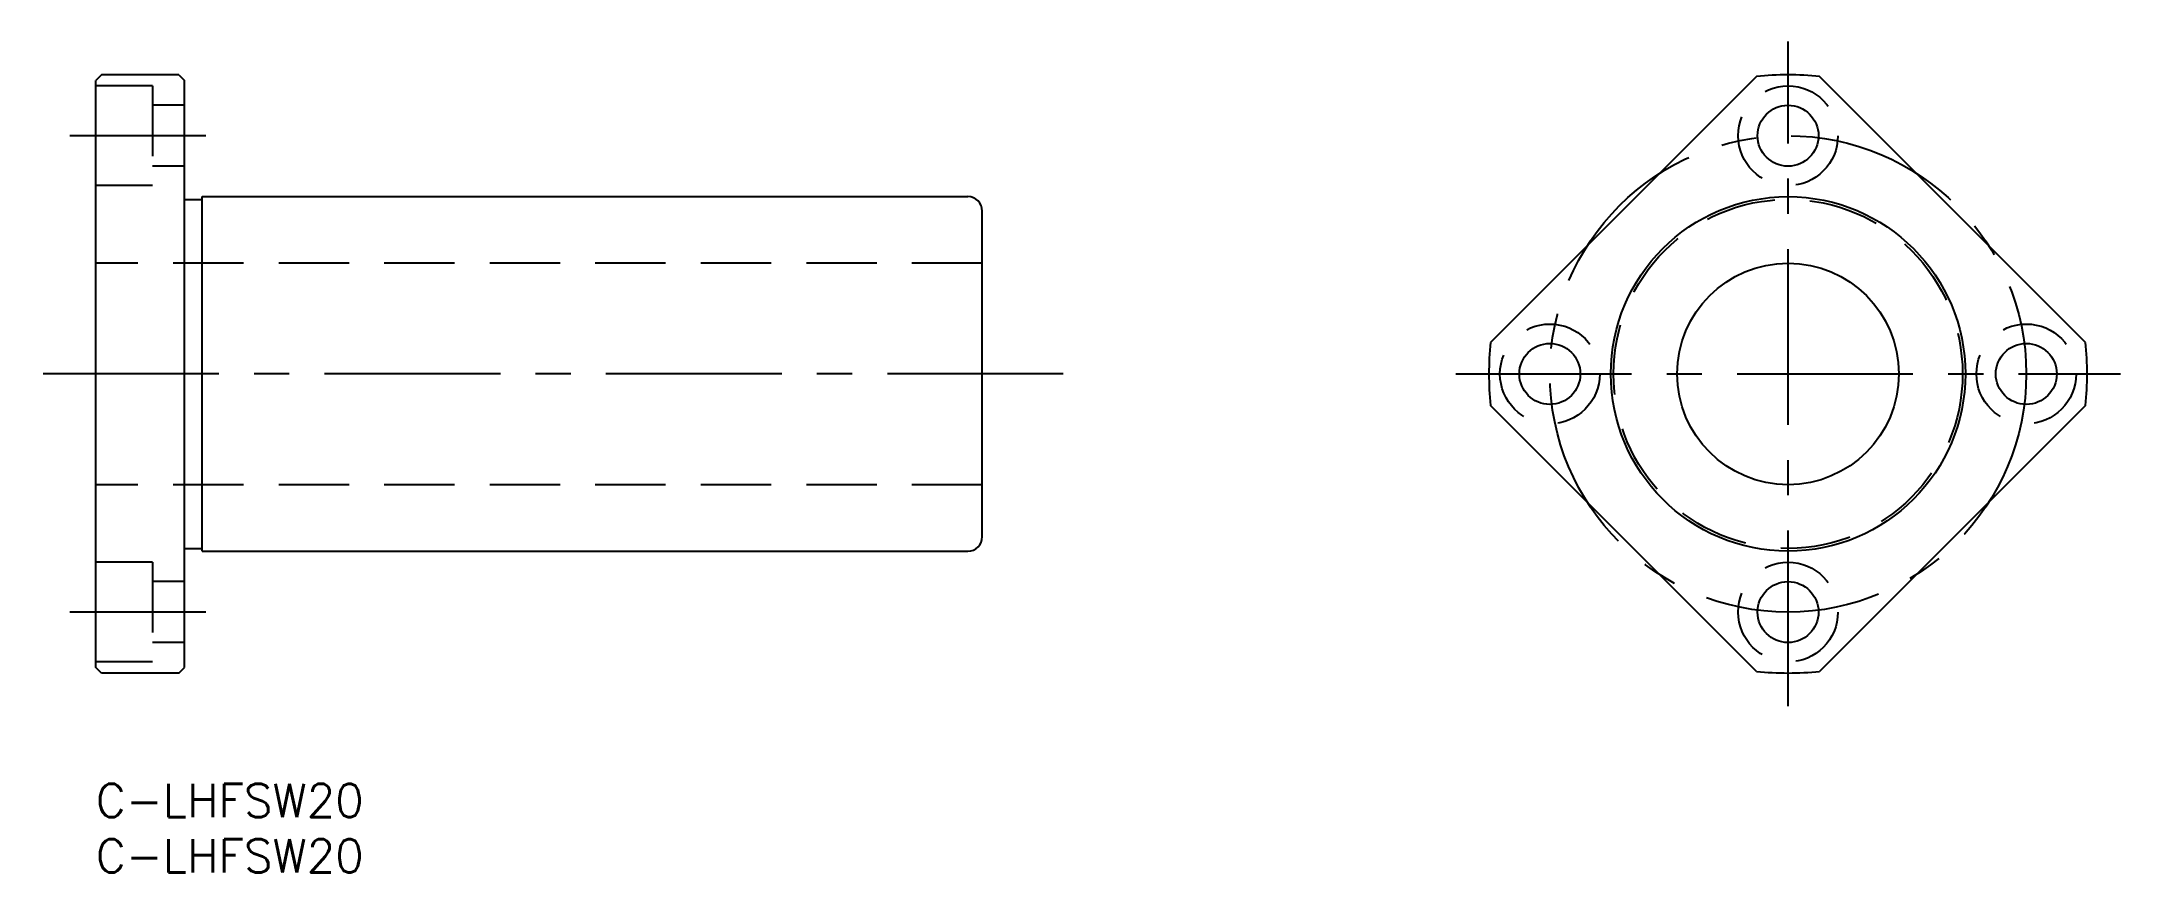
# Model space of a CAD drawing. Extents: x -5 to 183, y -8 to 67.
import ezdxf

# ---------------------------------------------------------------- set-up
doc = ezdxf.new("R2010")
doc.units = 0
doc.header["$LTSCALE"] = 0.5
doc.linetypes.add('CENTER', pattern=[50.8, 31.75, -6.35, 6.35, -6.35])
doc.linetypes.add('DASHED', pattern=[19.05, 12.7, -6.35])
for name, color, linetype in [('MSM_CENTER', 1, 'CENTER'), ('MSM_CONTINUOUS', 7, 'CONTINUOUS'), ('MSM_DASHED', 4, 'DASHED'), ('MSM_PART_NUMBER', 7, 'CONTINUOUS')]:
    doc.layers.add(name, color=color, linetype=linetype)
doc.styles.get("Standard").update_dxf_attribs({"font": 'txt.shx', "height": 3, "bigfont": 'bigfont.shx'})

# ---------------------------------------------------------------- blocks, each defined once
blk = doc.blocks.new('*U26')
at = {"layer": 'MSM_PART_NUMBER'}
blk.add_text('C-LHFSW20', height=3, dxfattribs=at).set_placement((0, -3))
blk = doc.blocks.new('*U27')
at = {"layer": 'MSM_PART_NUMBER'}
blk.add_text('C-LHFSW20', height=3, dxfattribs=at).set_placement((0, -8))

msp = doc.modelspace()

# ---------------------------------------------------------------- linework, layer by layer
at = {"layer": 'MSM_CENTER'}
for p, q in [((152.73, 7), (152.73, 67)), ((9.92, 58.5), (-2.35, 58.5)), ((87.31, 37), (-4.9, 37)), ((122.73, 37), (182.73, 37)), ((9.92, 15.5), (-2.35, 15.5))]:
    msp.add_line(p, q, dxfattribs=at)
msp.add_circle((152.73, 37), 21.5, dxfattribs=at)
at = {"layer": 'MSM_CONTINUOUS'}
for p, q in [((0.5, 64), (0, 63.5)), ((7.5, 64), (0.5, 64)), ((7.5, 64), (8, 63.5)), ((149.88, 63.85), (125.88, 39.85)), ((179.58, 39.85), (155.58, 63.85)), ((0, 10.5), (0, 63.5)), ((8, 10.5), (8, 63.5)), ((8, 52.75), (9.6, 52.75)), ((9.6, 53), (78.7, 53)), ((9.6, 21), (9.6, 53)), ((80, 22.3), (80, 51.7)), ((149.88, 10.15), (125.88, 34.15)), ((179.58, 34.15), (155.58, 10.15)), ((8, 21.25), (9.6, 21.25)), ((9.6, 21), (78.7, 21)), ((0.5, 10), (0, 10.5)), ((7.5, 10), (0.5, 10)), ((7.5, 10), (8, 10.5))]:
    msp.add_line(p, q, dxfattribs=at)
for centre, radius in [((152.73, 58.5), 2.75), ((152.73, 37), 16), ((152.73, 37), 10), ((131.23, 37), 2.75), ((174.23, 37), 2.75), ((152.73, 15.5), 2.75)]:
    msp.add_circle(centre, radius, dxfattribs=at)
for centre, radius, start, end in [((152.73, 37), 27, 83.9424, 96.0576), ((78.7, 51.7), 1.3, 0, 90), ((152.73, 37), 27, 173.9424, 186.0576), ((152.73, 37), 27, 353.9424, 6.0576), ((78.7, 22.3), 1.3, 270, 360), ((152.73, 37), 27, 263.9424, 276.0576)]:
    msp.add_arc(centre, radius, start, end, dxfattribs=at)
at = {"layer": 'MSM_DASHED'}
for p, q in [((5.1, 63), (0, 63)), ((5.1, 63), (5.1, 54)), ((8, 61.25), (5.1, 61.25)), ((8, 55.75), (5.1, 55.75)), ((5.1, 54), (0, 54)), ((80, 47), (0, 47)), ((80, 27), (0, 27)), ((5.1, 20), (0, 20)), ((5.1, 20), (5.1, 11)), ((8, 18.25), (5.1, 18.25)), ((8, 12.75), (5.1, 12.75)), ((5.1, 11), (0, 11))]:
    msp.add_line(p, q, dxfattribs=at)
for centre, radius in [((152.73, 58.5), 4.5), ((152.73, 37), 15.75), ((131.23, 37), 4.5), ((174.23, 37), 4.5), ((152.73, 15.5), 4.5)]:
    msp.add_circle(centre, radius, dxfattribs=at)

# ---------------------------------------------------------------- block references
at = {"layer": 'MSM_CONTINUOUS'}
for name in ['*U26', '*U27']:
    msp.add_blockref(name, (0, 0), dxfattribs=at)

doc.saveas('drawing.dxf')
